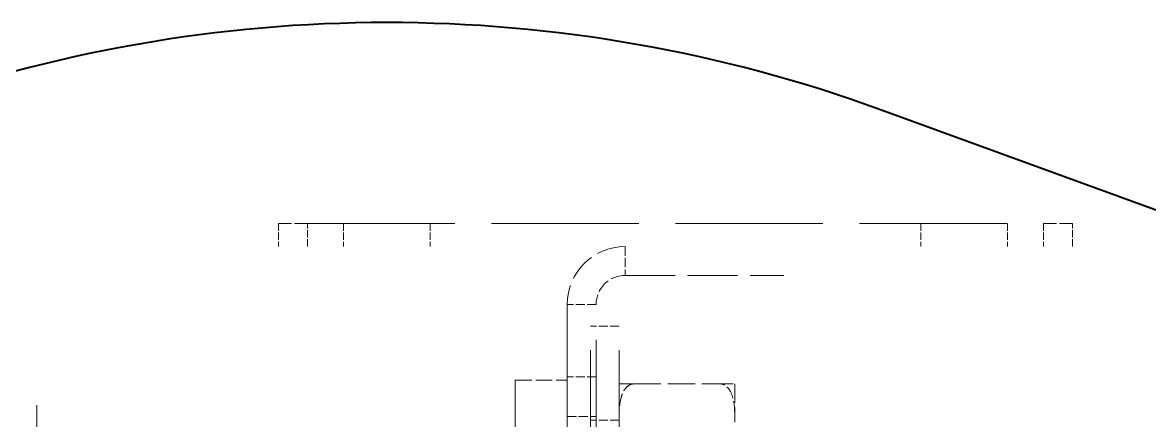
# Model space of a CAD drawing. Header units: millimetres. Extents: x 0 to 5945, y 0 to 4205.
# Drawn here: x 2630.7 to 2708.8, y 1982.3 to 2009.8 of the extents above; entities that cross this region are included whole.
import ezdxf

# ---------------------------------------------------------------- set-up
doc = ezdxf.new("R2010")
doc.units = ezdxf.units.MM
doc.header["$LTSCALE"] = 5
doc.linetypes.add('DASHED', pattern=[0.2067, 0.1654, -0.0413])
for name, color, linetype, lineweight in [('가려진 것(ISO)', 2, 'DASHED', 18), ('가려진 좁은 것(ISO)', 2, 'DASHED', 18), ('가시적인 것(ISO)', 3, 'Continuous', 40)]:
    doc.layers.add(name, color=color, linetype=linetype, lineweight=lineweight)

msp = doc.modelspace()

# ---------------------------------------------------------------- linework, layer by layer
at = {"layer": '가려진 것(ISO)', "ltscale": 1.077359}
for p, q in [((2650.4931, 1995.9118), (2648.4931, 1995.9118)), ((2703.4931, 1995.9118), (2701.4931, 1995.9118))]:
    msp.add_line(p, q, dxfattribs=at)
at = {"layer": '가려진 것(ISO)', "ltscale": 0.609403}
for p, q in [((2648.4931, 1995.9118), (2648.4931, 1994.3118)), ((2650.4931, 1994.3118), (2650.4931, 1995.9118)), ((2652.9931, 1995.9118), (2652.9931, 1994.3118)), ((2658.9931, 1995.9118), (2658.9931, 1994.3118)), ((2692.9931, 1995.9118), (2692.9931, 1994.3118)), ((2698.9931, 1995.9118), (2698.9931, 1994.3118)), ((2701.4931, 1995.9118), (2701.4931, 1994.3118)), ((2703.4931, 1994.3118), (2703.4931, 1995.9118))]:
    msp.add_line(p, q, dxfattribs=at)
at = {"layer": '가려진 것(ISO)', "ltscale": 12.33672}
msp.add_line((2650.4931, 1995.9118), (2701.4931, 1995.9118), dxfattribs=at)
at = {"layer": '가려진 것(ISO)', "ltscale": 4.190233}
msp.add_line((2672.4931, 1992.3118), (2683.4931, 1992.3118), dxfattribs=at)
at = {"layer": '가려진 것(ISO)', "ltscale": 11.852927}
for p, q in [((2668.4931, 1990.3118), (2668.4931, 1941.3118)), ((2670.4931, 1941.3118), (2670.4931, 1990.3118))]:
    msp.add_line(p, q, dxfattribs=at)
at = {"layer": '가려진 것(ISO)', "ltscale": 14.692177}
for p, q in [((2670.0931, 1959.8118), (2670.0931, 1988.8118)), ((2672.0931, 1959.8118), (2672.0931, 1988.8118))]:
    msp.add_line(p, q, dxfattribs=at)
at = {"layer": '가려진 것(ISO)', "ltscale": 0.761779}
for p, q in [((2672.0931, 1988.8118), (2670.0931, 1988.8118)), ((2670.4931, 1985.3118), (2668.4931, 1985.3118)), ((2668.4931, 1982.5618), (2670.4931, 1982.5618)), ((2672.0931, 1982.3118), (2670.0931, 1982.3118))]:
    msp.add_line(p, q, dxfattribs=at)
at = {"layer": '가려진 것(ISO)', "ltscale": 10.892476}
msp.add_line((2664.8931, 1985.0618), (2664.8931, 1963.5618), dxfattribs=at)
at = {"layer": '가려진 것(ISO)', "ltscale": 1.371282}
msp.add_line((2664.8931, 1985.0618), (2668.4931, 1985.0618), dxfattribs=at)
at = {"layer": '가려진 것(ISO)', "ltscale": 2.285536}
msp.add_line((2673.0931, 1984.8118), (2679.0931, 1984.8118), dxfattribs=at)
at = {"layer": '가려진 것(ISO)', "ltscale": 1.584581}
msp.add_line((2680.0931, 1984.8118), (2680.0931, 1982.7439), dxfattribs=at)
at = {"layer": '가려진 것(ISO)', "ltscale": 14.029995}
msp.add_line((2602.7494, 1983.3353), (2631.7494, 1983.3353), dxfattribs=at)
at = {"layer": '가려진 것(ISO)', "ltscale": 6.350344}
msp.add_line((2631.7494, 1971.8353), (2631.7494, 1983.3353), dxfattribs=at)
at = {"layer": '가려진 것(ISO)', "ltscale": 2.799355}
msp.add_line((2680.0931, 1976.3796), (2680.0931, 1982.7439), dxfattribs=at)
at = {"layer": '가려진 것(ISO)', "ltscale": 2.393412}
msp.add_arc((2672.4931, 1990.3118), 4, 90, 180, dxfattribs=at)
at = {"layer": '가려진 것(ISO)', "ltscale": 1.196656}
msp.add_arc((2672.4931, 1990.3118), 2, 90, 180, dxfattribs=at)
at = {"layer": '가려진 것(ISO)', "ltscale": 1.066384}
for points, knots in [([(2673.0931, 1984.8118), (2673.049, 1984.8118), (2672.9966, 1984.8053), (2672.907, 1984.7835), (2672.8533, 1984.7628), (2672.6936, 1984.6807), (2672.5836, 1984.5754), (2672.3859, 1984.3158), (2672.2923, 1984.0992), (2672.1291, 1983.5553), (2672.0931, 1983.1132), (2672.0931, 1982.7439)], [-1.82700312, -1.82700312, -1.82700312, -1.82700312, -1.81377462, -1.81377462, -1.79907238, -1.79907238, -1.75808465, -1.75808465, -1.69132845, -1.69132845, -1.56339822, -1.56339822, -1.56339822, -1.56339822]), ([(2672.0931, 1984.8118), (2672.1075, 1984.8118), (2672.1291, 1984.8118), (2672.2923, 1984.8118), (2672.3859, 1984.8118), (2672.5836, 1984.8118), (2672.6936, 1984.8118), (2672.8533, 1984.8118), (2672.907, 1984.8118), (2672.9966, 1984.8118), (2673.049, 1984.8118), (2673.0931, 1984.8118)], [-0.87260594, -0.87260594, -0.87260594, -0.87260594, -0.7446757, -0.7446757, -0.6779195, -0.6779195, -0.63693178, -0.63693178, -0.62222954, -0.62222954, -0.60900104, -0.60900104, -0.60900104, -0.60900104]), ([(2679.0931, 1984.8118), (2679.1372, 1984.8118), (2679.1896, 1984.8118), (2679.2792, 1984.8118), (2679.333, 1984.8118), (2679.4926, 1984.8118), (2679.6026, 1984.8118), (2679.8004, 1984.8118), (2679.8939, 1984.8118), (2680.0571, 1984.8118), (2680.0787, 1984.8118), (2680.0931, 1984.8118)], [-1.82700312, -1.82700312, -1.82700312, -1.82700312, -1.81377462, -1.81377462, -1.79907238, -1.79907238, -1.75808465, -1.75808465, -1.69132845, -1.69132845, -1.56339822, -1.56339822, -1.56339822, -1.56339822])]:
    msp.add_open_spline(points, degree=3, knots=knots, dxfattribs=at)
at = {"layer": '가려진 것(ISO)', "ltscale": 1.066527}
msp.add_open_spline([(2680.0931, 1982.7439), (2680.0931, 1983.24), (2680.04, 1983.8335), (2679.7188, 1984.4371), (2679.5915, 1984.6065), (2679.3849, 1984.7386), (2679.3195, 1984.7699), (2679.21, 1984.8022), (2679.1467, 1984.8118), (2679.0931, 1984.8118)], degree=3, knots=[-0.87528329, -0.87528329, -0.87528329, -0.87528329, -0.70343176, -0.70343176, -0.64507289, -0.64507289, -0.62640426, -0.62640426, -0.61033971, -0.61033971, -0.61033971, -0.61033971], dxfattribs=at)
at = {"layer": '가려진 좁은 것(ISO)', "ltscale": 0.761779}
for p, q in [((2672.4931, 1994.3118), (2672.4931, 1992.3118)), ((2670.4931, 1990.3118), (2668.4931, 1990.3118))]:
    msp.add_line(p, q, dxfattribs=at)
at = {"layer": '가시적인 것(ISO)'}
msp.add_line((2789.5436, 1967.6211), (2690.1951, 2003.781), dxfattribs=at)
msp.add_arc((2655.9931, 1909.8118), 100, 70, 110, dxfattribs=at)

doc.saveas('drawing.dxf')
